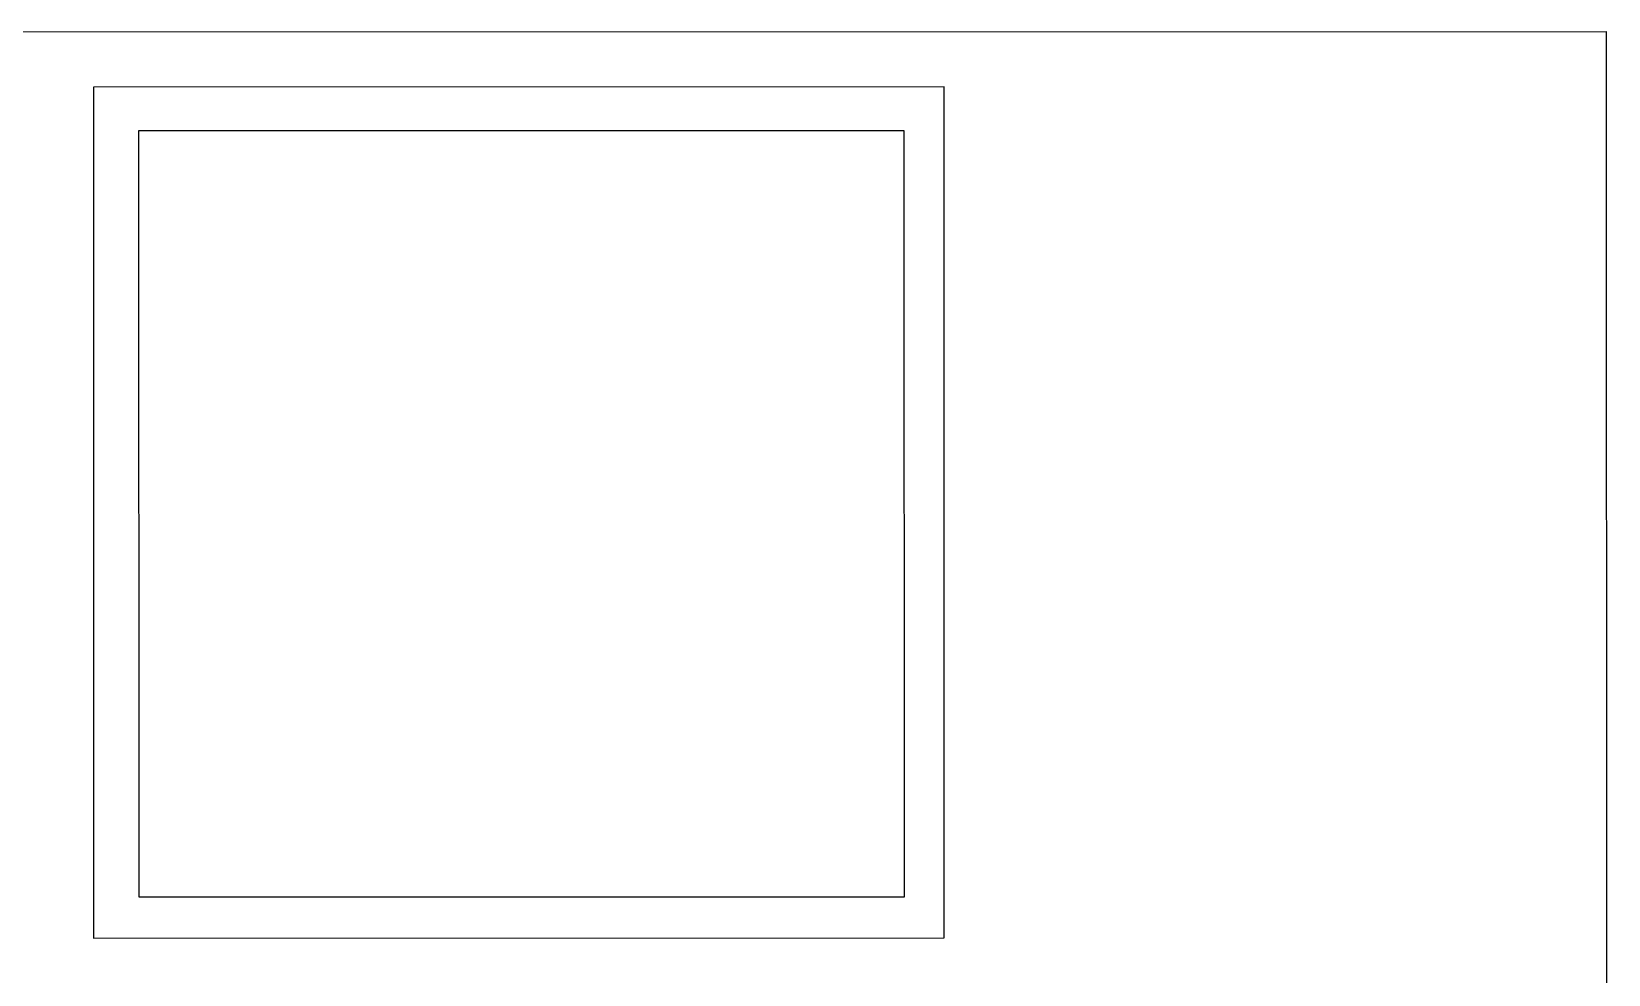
# Model space of a CAD drawing. Header units: inches. Extents: x 567429 to 582707, y 126347 to 133675.
# Drawn here: x 577637.41 to 577673.91, y 131705.03 to 131726.86 of the extents above; entities that cross this region are included whole.
import ezdxf

# ---------------------------------------------------------------- set-up
doc = ezdxf.new("R2010")
doc.units = ezdxf.units.IN
doc.header["$MEASUREMENT"] = 0
doc.layers.add('BORD', color=3, linetype='Continuous')

# ---------------------------------------------------------------- blocks, each defined once
blk = doc.blocks.new('BOARD2')
at = {"layer": 'BORD', "color": 4}
for p, q in [((163.075, 0), (163.075, -61.626)), ((163.075, -61.626), (-163.075, -61.626))]:
    blk.add_line(p, q, dxfattribs=at)
at = {"layer": 'BORD'}
for p, q in [((140.933, -24.652), (140.933, -45.443)), ((161.724, -24.652), (140.933, -24.652)), ((161.724, -45.443), (161.724, -24.652)), ((141.939, -25.758), (141.939, -44.47)), ((160.651, -25.758), (141.939, -25.758)), ((160.651, -44.47), (160.651, -25.758)), ((141.939, -44.47), (160.651, -44.47)), ((140.933, -45.443), (161.724, -45.443))]:
    blk.add_line(p, q, dxfattribs=at)

msp = doc.modelspace()

# ---------------------------------------------------------------- block references
at = {"layer": 'BORD', "ltscale": 5, "xscale": 0.947301618010808, "yscale": 0.947301618010808, "zscale": 0.947301618010808, "rotation": 90.0091431634973}
msp.add_blockref('BOARD2', (577615.511, 131572.366), dxfattribs=at)

doc.saveas('drawing.dxf')
